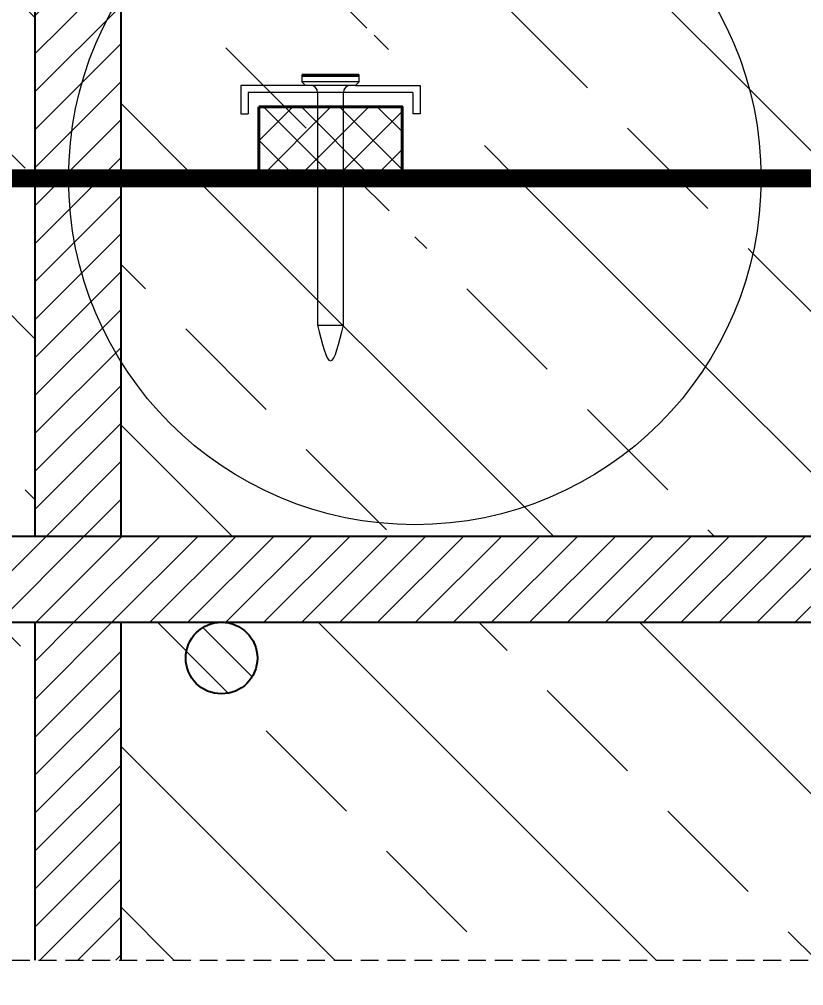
# Model space of a CAD drawing. Header units: millimetres. Extents: x 647 to 146539, y -131215 to 59.
# Drawn here: x 107477.2 to 107586.8, y -8060 to -7925 of the extents above; entities that cross this region are included whole.
import ezdxf

# ---------------------------------------------------------------- set-up
doc = ezdxf.new("R2010")
doc.units = ezdxf.units.MM
doc.linetypes.add('DASHED', pattern=[0.75, 0.5, -0.25])
doc.layers.get('Defpoints').update_dxf_attribs({"color": 2, "lineweight": 50})
for name, color, linetype, lineweight in [('G-Cienka', 4, 'Continuous', 9), ('G-Elementy konstrukcyjne', 1, 'Continuous', 40), ('G-Kreskowanie', 9, 'Continuous', 5), ('G-Przerywana', 8, 'DASHED', 15), ('G-Wymiary', 4, 'Continuous', 9)]:
    doc.layers.add(name, color=color, linetype=linetype, lineweight=lineweight)
doc.layers.add('G-Prety', color=1, linetype='Continuous')
doc.styles.add('Arial-GG', font='arial.ttf')
doc.dimstyles.new('W-1 do 10-GG mm', dxfattribs={"dimscale": 10, "dimtxt": 2, "dimasz": 1.8, "dimexe": 1.5, "dimexo": 0, "dimgap": 0.6, "dimtad": 1, "dimdec": 1, "dimrnd": 1, "dimtxsty": 'Arial-GG', "dimblk": 'OBLIQUE', "dimcen": 0, "dimdle": 1, "dimclrd": 4, "dimclre": 4, "dimclrt": 7, "dimadec": 1, "dimazin": 0, "dimtfac": 1, "dimtdec": 1, "dimtix": 1, "dimtmove": 0, "dimatfit": 2, "dimfxl": 1.5, "dimfxlon": 1, "dimlwd": -1, "dimlwe": -1, "dimarcsym": 0})
pattern_1 = [(45, (-1495599.251, 747676.936), (-2.6516504294, 2.6516504294), [])]
pattern_2 = [(135, (103667.018, -8378.046), (-22.45064, -22.45064), []), (135, (103667.018, -8355.596), (-22.45064, -22.45064), [15.875, -7.9375])]

# ---------------------------------------------------------------- blocks, each defined once
blk = doc.blocks.new('_Oblique')
at = {"color": 0, "linetype": 'ByBlock', "lineweight": -2}
blk.add_line((-0.5, -0.5), (0.5, 0.5), dxfattribs=at)
blk = doc.blocks.new('*D972')
at = {"layer": 'Defpoints', "color": 0, "transparency": 16777216}
for p in [(107440.72, -7947.27), (107510.72, -7947.27), (107440.72, -8090.45)]:
    blk.add_point(p, dxfattribs=at)
at = {"layer": 'G-Wymiary', "color": 4, "transparency": 16777216}
for p, q in [((107440.72, -8075.45), (107440.72, -8105.45)), ((107510.72, -8075.45), (107510.72, -8105.45)), ((107440.72, -8090.45), (107276.19, -8090.45)), ((107520.72, -8090.45), (107440.72, -8090.45))]:
    blk.add_line(p, q, dxfattribs=at)
at = {"layer": 'G-Wymiary', "color": 4, "transparency": 16777216, "xscale": 18, "yscale": 18, "zscale": 18, "rotation": 180}
blk.add_blockref('_Oblique', (107440.72, -8090.45), dxfattribs=at)
at = {"layer": 'G-Wymiary', "color": 4, "transparency": 16777216, "xscale": 18, "yscale": 18, "zscale": 18}
blk.add_blockref('_Oblique', (107510.72, -8090.45), dxfattribs=at)
at = {"layer": 'G-Wymiary', "color": 7, "transparency": 16777216, "insert": (107349.45, -8074.24), "char_height": 20, "attachment_point": 5, "style": 'Arial-GG'}
blk.add_mtext('min. 70mm', dxfattribs=at)
blk = doc.blocks.new('*D973')
at = {"layer": 'Defpoints', "color": 0, "transparency": 16777216}
for p in [(107533.72, -7947.27), (107597.72, -7947.27), (107597.72, -8128.1)]:
    blk.add_point(p, dxfattribs=at)
at = {"layer": 'G-Wymiary', "color": 4, "transparency": 16777216}
for p, q in [((107533.72, -8113.1), (107533.72, -8143.1)), ((107597.72, -8113.1), (107597.72, -8143.1)), ((107533.72, -8128.1), (107515.72, -8128.1)), ((107533.72, -8128.1), (107597.72, -8128.1)), ((107597.72, -8128.1), (107615.72, -8128.1))]:
    blk.add_line(p, q, dxfattribs=at)
at = {"layer": 'G-Wymiary', "color": 4, "transparency": 16777216, "xscale": 18, "yscale": 18, "zscale": 18}
blk.add_blockref('_Oblique', (107533.72, -8128.1), dxfattribs=at)
at = {"layer": 'G-Wymiary', "color": 4, "transparency": 16777216, "xscale": 18, "yscale": 18, "zscale": 18, "rotation": 180}
blk.add_blockref('_Oblique', (107597.72, -8128.1), dxfattribs=at)
at = {"layer": 'G-Wymiary', "color": 7, "transparency": 16777216, "insert": (107565.72, -8111.89), "char_height": 20, "attachment_point": 5, "style": 'Arial-GG'}
blk.add_mtext('min 70mm', dxfattribs=at)

msp = doc.modelspace()

# ---------------------------------------------------------------- hatches: boundary and pattern name
at = {"layer": 'G-Kreskowanie'}
h = msp.add_hatch(dxfattribs=at)
h.set_pattern_fill('ANSI33', color=256, scale=5, angle=90, style=0)
h.set_pattern_definition(pattern_2)
h.paths.add_polyline_path([(107440.72, -7654.93), (107479.41, -7654.93), (107479.41, -7673.01, 1), (107469.41, -7673.01, 1), (107479.41, -7673.01), (107479.41, -7773.01, 1), (107469.41, -7773.01, 1), (107479.41, -7773.01), (107479.41, -7873.01, 1), (107469.41, -7873.01, 1), (107479.41, -7873.01), (107479.41, -7947.27), (107440.72, -7947.27)])
at = {"layer": 'G-Kreskowanie', "linetype": 'ByBlock'}
h = msp.add_hatch(dxfattribs=at)
h.set_pattern_fill('ANSI31', color=256, scale=30)
h.set_pattern_definition(pattern_1)
h.paths.add_polyline_path([(107491.41, -7654.93), (107479.41, -7654.93), (107479.41, -7947.27), (107491.41, -7947.27)])
at = {"layer": 'G-Kreskowanie'}
h = msp.add_hatch(dxfattribs=at)
h.set_pattern_fill('ANSI33', color=256, scale=5, angle=90, style=0)
h.set_pattern_definition(pattern_2)
h.paths.add_polyline_path([(107491.41, -7654.93), (107640.03, -7654.93), (107640.03, -7947.27), (107612.22, -7947.27), (107612.22, -7929.27), (107589.22, -7929.27), (107589.22, -7947.27), (107580.88, -7947.27, 0.75445), (107491.41, -7921.72)])
h.paths.add_polyline_path([(107586.7, -7930.27), (107586.7, -7926.27), (107597.2, -7926.27), (107597.9, -7926.27, -0.414198), (107598.9, -7927.27), (107587.7, -7927.27), (107587.7, -7930.27)], flags=16)
h = msp.add_hatch(dxfattribs=at)
h.set_pattern_fill('ANSI33', color=256, scale=5, angle=90, style=0)
h.set_pattern_definition(pattern_2)
h.paths.add_polyline_path([(107491.41, -7947.27), (107491.41, -7921.72, -0.75445), (107580.88, -7947.27), (107542.22, -7947.27), (107542.22, -7929.27), (107532.5, -7929.27), (107532.5, -7927.27), (107543.74, -7927.27), (107543.74, -7930.27), (107544.74, -7930.27), (107544.74, -7926.27), (107534.2, -7926.27), (107534.7, -7925.77), (107534.7, -7924.97), (107534.67, -7924.97), (107534.67, -7924.77), (107534.67, -7924.77), (107534.64, -7924.77), (107534.58, -7924.77), (107534.56, -7924.77), (107534.48, -7924.77), (107534.47, -7924.77), (107534.4, -7924.77), (107534.4, -7924.77), (107534.31, -7924.77), (107534.05, -7924.77), (107534, -7924.77), (107533.99, -7924.77), (107533.98, -7924.77), (107533.9, -7924.77), (107533.88, -7924.77), (107533.88, -7924.77), (107533.86, -7924.77), (107533.8, -7924.77), (107533.79, -7924.77), (107533.78, -7924.77), (107533.77, -7924.77), (107533.75, -7924.77), (107533.7, -7924.77), (107533.68, -7924.77), (107533.68, -7924.77), (107533.66, -7924.77), (107533.59, -7924.77), (107533.57, -7924.77), (107533.57, -7924.77), (107533.55, -7924.77), (107533.54, -7924.77), (107533.51, -7924.77), (107533.48, -7924.77), (107533.46, -7924.77), (107533.38, -7924.77), (107533.35, -7924.77), (107533.28, -7924.77), (107533.15, -7924.77), (107533.12, -7924.77), (107533.12, -7924.77), (107533.1, -7924.77), (107533.01, -7924.77), (107532.99, -7924.77), (107532.96, -7924.77), (107532.92, -7924.77), (107532.9, -7924.77), (107532.9, -7924.77), (107532.88, -7924.77), (107532.88, -7924.77), (107532.81, -7924.77), (107532.8, -7924.77), (107532.79, -7924.77), (107532.77, -7924.77), (107532.7, -7924.77), (107532.69, -7924.77), (107532.68, -7924.77), (107532.67, -7924.77), (107532.6, -7924.77), (107532.58, -7924.77), (107532.57, -7924.77), (107532.56, -7924.77), (107532.49, -7924.77), (107532.47, -7924.77), (107532.47, -7924.77), (107532.45, -7924.77), (107532.42, -7924.77), (107532.38, -7924.77), (107532.36, -7924.77), (107532.27, -7924.77), (107532.25, -7924.77), (107532.21, -7924.77), (107532.2, -7924.77), (107532.12, -7924.77), (107532.1, -7924.77), (107532.02, -7924.77), (107532.01, -7924.77), (107532, -7924.77), (107531.99, -7924.77), (107531.92, -7924.77), (107531.91, -7924.77), (107531.9, -7924.77), (107531.89, -7924.77), (107531.82, -7924.77), (107531.8, -7924.77), (107531.79, -7924.77), (107531.78, -7924.77), (107531.71, -7924.77), (107531.69, -7924.77), (107531.69, -7924.77), (107531.67, -7924.77), (107531.6, -7924.77), (107531.59, -7924.77), (107531.58, -7924.77), (107531.56, -7924.77), (107531.49, -7924.77), (107531.48, -7924.77), (107531.47, -7924.77), (107531.46, -7924.77), (107531.39, -7924.77), (107531.38, -7924.77), (107531.37, -7924.77), (107531.28, -7924.77), (107531.26, -7924.77), (107531.21, -7924.77), (107531.17, -7924.77), (107531.16, -7924.77), (107531.13, -7924.77), (107531.11, -7924.77), (107531.02, -7924.77), (107531.02, -7924.77), (107531, -7924.77), (107530.93, -7924.77), (107530.91, -7924.77), (107530.91, -7924.77), (107530.89, -7924.77), (107530.82, -7924.77), (107530.81, -7924.77), (107530.8, -7924.77), (107530.79, -7924.77), (107530.71, -7924.77), (107530.7, -7924.77), (107530.69, -7924.77), (107530.68, -7924.77), (107530.61, -7924.77), (107530.59, -7924.77), (107530.59, -7924.77), (107530.57, -7924.77), (107530.5, -7924.77), (107530.48, -7924.77), (107530.48, -7924.77), (107530.46, -7924.77), (107530.39, -7924.77), (107530.38, -7924.77), (107530.37, -7924.77), (107530.29, -7924.77), (107530.26, -7924.77), (107530.23, -7924.77), (107530.22, -7924.77), (107530.18, -7924.77), (107530.13, -7924.77), (107530.11, -7924.77), (107530.03, -7924.77), (107530.02, -7924.77), (107530.01, -7924.77), (107529.94, -7924.77), (107529.92, -7924.77), (107529.91, -7924.77), (107529.9, -7924.77), (107529.83, -7924.77), (107529.81, -7924.77), (107529.81, -7924.77), (107529.79, -7924.77), (107529.72, -7924.77), (107529.71, -7924.77), (107529.7, -7924.77), (107529.68, -7924.77), (107529.61, -7924.77), (107529.6, -7924.77), (107529.59, -7924.77), (107529.58, -7924.77), (107529.51, -7924.77), (107529.49, -7924.77), (107529.48, -7924.77), (107529.47, -7924.77), (107529.4, -7924.77), (107529.39, -7924.77), (107529.38, -7924.77), (107529.38, -7924.77), (107529.29, -7924.77), (107529.27, -7924.77), (107529.19, -7924.77), (107529.18, -7924.77), (107529.14, -7924.77), (107529.12, -7924.77), (107529.03, -7924.77), (107529.01, -7924.77), (107528.97, -7924.77), (107528.94, -7924.77), (107528.93, -7924.77), (107528.92, -7924.77), (107528.9, -7924.77), (107528.83, -7924.77), (107528.82, -7924.77), (107528.81, -7924.77), (107528.8, -7924.77), (107528.73, -7924.77), (107528.71, -7924.77), (107528.71, -7924.77), (107528.69, -7924.77), (107528.62, -7924.77), (107528.6, -7924.77), (107528.6, -7924.77), (107528.58, -7924.77), (107528.52, -7924.77), (107528.51, -7924.77), (107528.5, -7924.77), (107528.49, -7924.77), (107528.47, -7924.77), (107528.43, -7924.77), (107528.4, -7924.77), (107528.38, -7924.77), (107528.3, -7924.77), (107528.28, -7924.77), (107528.27, -7924.77), (107528.24, -7924.77), (107528.11, -7924.77), (107528.04, -7924.77), (107528.02, -7924.77), (107527.93, -7924.77), (107527.91, -7924.77), (107527.89, -7924.77), (107527.85, -7924.77), (107527.84, -7924.77), (107527.82, -7924.77), (107527.82, -7924.77), (107527.8, -7924.77), (107527.73, -7924.77), (107527.72, -7924.77), (107527.71, -7924.77), (107527.7, -7924.77), (107527.65, -7924.77), (107527.63, -7924.77), (107527.61, -7924.77), (107527.6, -7924.77), (107527.59, -7924.77), (107527.54, -7924.77), (107527.52, -7924.77), (107527.52, -7924.77), (107527.5, -7924.77), (107527.41, -7924.77), (107527.4, -7924.77), (107527.39, -7924.77), (107527.34, -7924.77), (107527.09, -7924.77), (107526.99, -7924.77), (107526.99, -7924.77), (107526.92, -7924.77), (107526.91, -7924.77), (107526.83, -7924.77), (107526.81, -7924.77), (107526.75, -7924.77), (107526.72, -7924.77), (107526.72, -7924.77), (107526.72, -7924.97), (107526.7, -7924.97), (107526.7, -7925.77), (107527.2, -7926.27), (107516.7, -7926.27), (107516.7, -7930.27), (107517.7, -7930.27), (107517.7, -7927.27), (107528.9, -7927.27), (107528.9, -7929.27), (107519.22, -7929.27), (107519.22, -7947.27)])
h = msp.add_hatch(dxfattribs=at)
h.set_pattern_fill('NET', color=256, scale=30, angle=45)
h.set_pattern_definition([(45, (-1491065.873, 726037.5035), (-2.6516504294, 2.6516504294), []), (135, (-1491065.873, 726037.5035), (-2.6516504294, -2.6516504294), [])])
h.paths.add_polyline_path([(107510.72, -7937.27), (107510.72, -7947.27), (107530.72, -7947.27), (107530.72, -7937.27)])
h.paths.add_polyline_path([(107600.72, -7937.27), (107600.72, -7947.27), (107620.72, -7947.27), (107620.72, -7937.27)])
h = msp.add_hatch(dxfattribs=at)
h.set_pattern_fill('ANSI33', color=256, scale=5, angle=90, style=0)
h.set_pattern_definition(pattern_2)
h.paths.add_polyline_path([(107479.41, -7997.27), (107479.41, -7947.27), (107440.72, -7947.27), (107378.69, -7947.27), (107378.69, -7997.27)])
at = {"layer": 'G-Kreskowanie', "linetype": 'ByBlock'}
h = msp.add_hatch(dxfattribs=at)
h.set_pattern_fill('ANSI31', color=256, scale=30)
h.set_pattern_definition(pattern_1)
h.paths.add_polyline_path([(107491.41, -7997.27), (107491.41, -7947.27), (107479.41, -7947.27), (107479.41, -7997.27)])
at = {"layer": 'G-Kreskowanie'}
h = msp.add_hatch(dxfattribs=at)
h.set_pattern_fill('ANSI33', color=256, scale=5, angle=90, style=0)
h.set_pattern_definition(pattern_2)
edge = h.paths.add_edge_path()
edge.add_line((107491.41, -7972.81), (107491.41, -7947.27))
edge.add_line((107491.41, -7947.27), (107528.9, -7947.27))
edge.add_line((107528.9, -7947.27), (107528.9, -7959.77))
edge.add_spline(control_points=[(107528.9, -7959.77), (107529.5, -7962.27), (107530.7, -7967.27), (107531.9, -7962.27), (107532.5, -7959.77)], knot_values=[0, 0, 0, 0, 0.5, 1, 1, 1, 1], degree=3, periodic=0)
edge.add_line((107532.5, -7959.77), (107532.5, -7947.27))
edge.add_line((107532.5, -7947.27), (107580.88, -7947.27))
edge.add_ellipse((107532.5, -7947.27), major_axis=(-48.38, 0), ratio=1, start_angle=391.8691, end_angle=540, ccw=False)
h = msp.add_hatch(dxfattribs=at)
h.set_pattern_fill('ANSI33', color=256, scale=5, angle=90, style=0)
h.set_pattern_definition(pattern_2)
edge = h.paths.add_edge_path()
edge.add_line((107491.41, -7997.27), (107491.41, -7972.81))
edge.add_ellipse((107532.5, -7947.27), major_axis=(48.38, 0), ratio=1, start_angle=211.8691, end_angle=360)
edge.add_line((107580.88, -7947.27), (107598.9, -7947.27))
edge.add_line((107598.9, -7947.27), (107598.9, -7959.77))
edge.add_spline(control_points=[(107598.9, -7959.77), (107599.5, -7962.27), (107600.7, -7967.27), (107601.9, -7962.27), (107602.5, -7959.77)], knot_values=[0, 0, 0, 0, 0.5, 1, 1, 1, 1], degree=3, periodic=0)
edge.add_line((107602.5, -7959.77), (107602.5, -7947.27))
edge.add_line((107602.5, -7947.27), (107640.03, -7947.27))
edge.add_line((107640.03, -7947.27), (107640.03, -7997.27))
edge.add_line((107640.03, -7997.27), (107491.41, -7997.27))
h.paths.add_polyline_path([(107491.41, -8056.47), (107491.41, -8009.27), (107505.5, -8009.27, 2.414214), (107510.5, -8014.27, 0.414214), (107505.5, -8009.27), (107633.15, -8009.27, 2.414214), (107638.15, -8014.27, 0.414214), (107633.15, -8009.27), (107640.03, -8009.27), (107640.03, -8056.47)])
h.paths.add_polyline_path([(107752.74, -7997.27), (107752.74, -7947.27), (107690.72, -7947.27), (107652.03, -7947.27), (107652.03, -7997.27)])
h.paths.add_polyline_path([(107652.03, -8056.47), (107652.03, -8009.27), (107702.42, -8009.27, 2.414214), (107707.42, -8014.27, 0.414214), (107702.42, -8009.27), (107752.74, -8009.27), (107752.74, -8056.47)])
at = {"layer": 'G-Kreskowanie', "linetype": 'ByBlock'}
h = msp.add_hatch(dxfattribs=at)
h.set_pattern_fill('ANSI31', color=256, scale=30)
h.set_pattern_definition(pattern_1)
h.paths.add_polyline_path([(107752.74, -8009.27), (107752.74, -7997.27), (107378.69, -7997.27), (107378.69, -8009.27)])
at = {"layer": 'G-Kreskowanie'}
h = msp.add_hatch(dxfattribs=at)
h.set_pattern_fill('ANSI33', color=256, scale=5, angle=90, style=0)
h.set_pattern_definition(pattern_2)
h.paths.add_polyline_path([(107440.72, -8009.27), (107440.72, -8056.47), (107470.72, -8056.47), (107470.72, -8033.27), (107470.72, -8033.27), (107471.28, -8026.91), (107472.96, -8020.76), (107475.7, -8015), (107479.41, -8009.81), (107479.41, -8009.81), (107479.41, -8009.27)])
at = {"layer": 'G-Kreskowanie', "linetype": 'ByBlock'}
h = msp.add_hatch(dxfattribs=at)
h.set_pattern_fill('ANSI31', color=256, scale=30)
h.set_pattern_definition(pattern_1)
h.paths.add_polyline_path([(107479.41, -8009.27), (107479.41, -8056.47), (107491.41, -8056.47), (107491.41, -8009.27)])
at = {"layer": 'G-Kreskowanie', "linetype": 'ByBlock', "ltscale": 2}
h = msp.add_hatch(dxfattribs=at)
h.set_pattern_fill('ANSI31', color=256, scale=1.25, angle=90)
h.set_pattern_definition([(135, (103667.018, -8378.046), (-2.80633, -2.80633), [])])
h.paths.add_polyline_path([(107500.5, -8014.27, -1), (107510.5, -8014.27, -1)])

# ---------------------------------------------------------------- linework, layer by layer
at = {"layer": 'G-Cienka'}
for p, q in [((107516.72, -7932.97), (107516.72, -7933.77)), ((107516.94, -7932.97), (107516.72, -7932.97)), ((107516.75, -7932.77), (107516.75, -7932.97)), ((107516.75, -7932.97), (107516.75, -7932.77)), ((107516.75, -7932.77), (107517.54, -7932.77)), ((107516.83, -7932.77), (107516.75, -7932.77)), ((107516.75, -7932.77), (107516.75, -7932.77)), ((107516.75, -7932.97), (107517.54, -7932.97)), ((107516.83, -7932.97), (107516.75, -7932.97)), ((107516.75, -7932.97), (107516.78, -7932.97)), ((107516.78, -7932.77), (107516.78, -7932.97)), ((107517.52, -7932.77), (107516.78, -7932.77)), ((107517.02, -7932.77), (107516.78, -7932.77)), ((107517.52, -7932.97), (107516.78, -7932.97)), ((107516.83, -7932.77), (107516.83, -7932.97)), ((107517.63, -7932.77), (107516.83, -7932.77)), ((107517.63, -7932.97), (107516.83, -7932.97)), ((107516.85, -7932.97), (107516.85, -7932.77)), ((107516.85, -7932.77), (107517.65, -7932.77)), ((107516.94, -7932.77), (107516.85, -7932.77)), ((107516.85, -7932.97), (107517.65, -7932.97)), ((107516.94, -7932.97), (107516.85, -7932.97)), ((107516.94, -7932.77), (107516.94, -7932.97)), ((107516.94, -7932.97), (107516.94, -7932.77)), ((107517.73, -7932.77), (107516.94, -7932.77)), ((107516.94, -7932.77), (107516.94, -7932.77)), ((107517.73, -7932.97), (107516.94, -7932.97)), ((107517.01, -7932.97), (107516.94, -7932.97)), ((107517.01, -7932.97), (107517.01, -7932.77)), ((107517.01, -7932.77), (107517.42, -7932.77)), ((107517.01, -7932.77), (107517.75, -7932.77)), ((107517.01, -7932.97), (107517.75, -7932.97)), ((107517.02, -7932.97), (107517.02, -7932.77)), ((107517.02, -7932.77), (107517.43, -7932.77)), ((107517.02, -7932.97), (107517.43, -7932.97)), ((107517.02, -7932.97), (107517.11, -7932.97)), ((107517.11, -7932.77), (107517.11, -7932.97)), ((107517.37, -7932.77), (107517.11, -7932.77)), ((107517.41, -7932.77), (107517.11, -7932.77)), ((107517.41, -7932.97), (107517.11, -7932.97)), ((107517.37, -7932.97), (107517.37, -7932.77)), ((107517.37, -7932.77), (107517.41, -7932.77)), ((107517.37, -7932.97), (107517.41, -7932.97)), ((107517.37, -7932.97), (107517.54, -7932.97)), ((107517.41, -7932.97), (107517.41, -7932.77)), ((107517.42, -7932.77), (107517.42, -7932.97)), ((107517.84, -7932.77), (107517.42, -7932.77)), ((107517.84, -7932.97), (107517.42, -7932.97)), ((107517.56, -7932.97), (107517.42, -7932.97)), ((107517.43, -7932.77), (107517.43, -7932.97)), ((107517.43, -7932.77), (107517.52, -7932.77)), ((107517.43, -7932.97), (107517.52, -7932.97)), ((107517.52, -7932.97), (107517.52, -7932.77)), ((107517.54, -7932.77), (107517.54, -7932.97)), ((107517.54, -7932.77), (107517.54, -7932.97)), ((107517.67, -7932.77), (107517.54, -7932.77)), ((107517.54, -7932.77), (107517.63, -7932.77)), ((107517.61, -7932.77), (107517.54, -7932.77)), ((107517.54, -7932.97), (107517.63, -7932.97)), ((107517.61, -7932.97), (107517.54, -7932.97)), ((107517.56, -7932.97), (107517.56, -7932.77)), ((107517.56, -7932.77), (107517.91, -7932.77)), ((107517.56, -7932.77), (107517.86, -7932.77)), ((107517.56, -7932.97), (107517.86, -7932.97)), ((107517.61, -7932.77), (107517.61, -7932.97)), ((107518.41, -7932.77), (107517.61, -7932.77)), ((107518.41, -7932.97), (107517.61, -7932.97)), ((107517.63, -7932.97), (107517.63, -7932.77)), ((107517.63, -7932.97), (107517.63, -7932.77)), ((107517.72, -7932.77), (107517.63, -7932.77)), ((107517.63, -7932.77), (107518.43, -7932.77)), ((107517.63, -7932.97), (107518.43, -7932.97)), ((107517.72, -7932.97), (107517.63, -7932.97)), ((107517.65, -7932.77), (107517.65, -7932.97)), ((107517.65, -7932.77), (107517.73, -7932.77)), ((107517.65, -7932.97), (107517.73, -7932.97)), ((107517.67, -7932.97), (107517.67, -7932.77)), ((107517.67, -7932.77), (107518.32, -7932.77)), ((107517.67, -7932.97), (107518.32, -7932.97)), ((107517.67, -7932.97), (107517.87, -7932.97)), ((107517.72, -7932.77), (107517.72, -7932.97)), ((107518.51, -7932.77), (107517.72, -7932.77)), ((107518.51, -7932.97), (107517.72, -7932.97)), ((107517.73, -7932.97), (107517.73, -7932.77)), ((107517.74, -7932.97), (107517.74, -7932.77)), ((107517.82, -7932.77), (107517.74, -7932.77)), ((107517.74, -7932.77), (107518.53, -7932.77)), ((107517.74, -7932.97), (107518.53, -7932.97)), ((107517.82, -7932.97), (107517.74, -7932.97)), ((107517.75, -7932.77), (107517.75, -7932.97)), ((107517.75, -7932.77), (107517.84, -7932.77)), ((107517.75, -7932.97), (107517.84, -7932.97)), ((107517.82, -7932.77), (107517.82, -7932.97)), ((107518.62, -7932.77), (107517.82, -7932.77)), ((107518.62, -7932.97), (107517.82, -7932.97)), ((107517.84, -7932.97), (107517.84, -7932.77)), ((107517.85, -7932.97), (107517.85, -7932.77)), ((107517.85, -7932.77), (107518.64, -7932.77)), ((107517.93, -7932.77), (107517.85, -7932.77)), ((107517.85, -7932.97), (107518.64, -7932.97)), ((107517.93, -7932.97), (107517.85, -7932.97)), ((107517.86, -7932.77), (107517.86, -7932.97)), ((107517.86, -7932.77), (107517.91, -7932.77)), ((107517.86, -7932.97), (107517.91, -7932.97)), ((107517.87, -7932.77), (107517.87, -7932.97)), ((107518.27, -7932.77), (107517.87, -7932.77)), ((107518.3, -7932.77), (107517.87, -7932.77)), ((107518.3, -7932.97), (107517.87, -7932.97)), ((107517.91, -7932.77), (107517.91, -7932.97)), ((107518.13, -7932.97), (107517.91, -7932.97)), ((107517.93, -7932.77), (107517.93, -7932.97)), ((107518.73, -7932.77), (107517.93, -7932.77)), ((107518.73, -7932.97), (107517.93, -7932.97)), ((107517.95, -7932.97), (107517.95, -7932.77)), ((107517.95, -7932.77), (107518.75, -7932.77)), ((107518.04, -7932.77), (107517.95, -7932.77)), ((107517.95, -7932.97), (107518.75, -7932.97)), ((107518.04, -7932.97), (107517.95, -7932.97)), ((107518.04, -7932.77), (107518.04, -7932.97)), ((107518.83, -7932.77), (107518.04, -7932.77)), ((107518.83, -7932.97), (107518.04, -7932.97)), ((107518.06, -7932.97), (107518.06, -7932.77)), ((107518.06, -7932.77), (107518.86, -7932.77)), ((107518.13, -7932.77), (107518.06, -7932.77)), ((107518.06, -7932.97), (107518.86, -7932.97)), ((107518.13, -7932.97), (107518.06, -7932.97)), ((107518.13, -7932.97), (107518.13, -7932.77)), ((107518.13, -7932.77), (107518.29, -7932.77)), ((107518.27, -7932.97), (107518.27, -7932.77)), ((107518.27, -7932.77), (107518.3, -7932.77)), ((107518.27, -7932.97), (107518.45, -7932.97)), ((107518.27, -7932.97), (107518.3, -7932.97)), ((107518.29, -7932.77), (107518.29, -7932.97)), ((107518.94, -7932.77), (107518.29, -7932.77)), ((107518.94, -7932.97), (107518.29, -7932.97)), ((107518.54, -7932.97), (107518.29, -7932.97)), ((107518.3, -7932.97), (107518.3, -7932.77)), ((107518.32, -7932.77), (107518.32, -7932.97)), ((107518.32, -7932.77), (107518.41, -7932.77)), ((107518.32, -7932.97), (107518.41, -7932.97)), ((107518.41, -7932.97), (107518.41, -7932.77)), ((107518.43, -7932.77), (107518.43, -7932.97)), ((107518.43, -7932.77), (107518.51, -7932.77)), ((107518.43, -7932.97), (107518.51, -7932.97)), ((107518.45, -7932.77), (107518.45, -7932.97)), ((107519.21, -7932.77), (107518.45, -7932.77)), ((107518.5, -7932.77), (107518.45, -7932.77)), ((107518.5, -7932.97), (107518.45, -7932.97)), ((107518.5, -7932.77), (107518.5, -7932.97)), ((107519.29, -7932.77), (107518.5, -7932.77)), ((107519.29, -7932.97), (107518.5, -7932.97)), ((107518.51, -7932.97), (107518.51, -7932.77)), ((107518.52, -7932.97), (107518.52, -7932.77)), ((107518.52, -7932.77), (107519.31, -7932.77)), ((107518.6, -7932.77), (107518.52, -7932.77)), ((107518.52, -7932.97), (107519.31, -7932.97)), ((107518.6, -7932.97), (107518.52, -7932.97)), ((107518.53, -7932.77), (107518.53, -7932.97)), ((107518.53, -7932.77), (107518.62, -7932.77)), ((107518.53, -7932.97), (107518.62, -7932.97)), ((107518.54, -7932.97), (107518.54, -7932.77)), ((107518.54, -7932.77), (107518.96, -7932.77)), ((107518.54, -7932.77), (107519, -7932.77)), ((107518.54, -7932.97), (107518.96, -7932.97)), ((107518.6, -7932.77), (107518.6, -7932.97)), ((107519.4, -7932.77), (107518.6, -7932.77)), ((107519.4, -7932.97), (107518.6, -7932.97)), ((107518.62, -7932.97), (107518.62, -7932.77)), ((107518.63, -7932.97), (107518.63, -7932.77)), ((107518.63, -7932.77), (107519.42, -7932.77)), ((107518.71, -7932.77), (107518.63, -7932.77)), ((107518.71, -7932.97), (107518.63, -7932.97)), ((107518.63, -7932.97), (107519.42, -7932.97)), ((107518.64, -7932.77), (107518.64, -7932.97)), ((107518.64, -7932.77), (107518.73, -7932.77)), ((107518.64, -7932.97), (107518.73, -7932.97)), ((107518.71, -7932.77), (107518.71, -7932.97)), ((107519.51, -7932.77), (107518.71, -7932.77)), ((107519.51, -7932.97), (107518.71, -7932.97)), ((107518.73, -7932.97), (107518.73, -7932.77)), ((107518.73, -7932.97), (107518.73, -7932.77)), ((107518.82, -7932.77), (107518.73, -7932.77)), ((107518.73, -7932.77), (107519.53, -7932.77)), ((107518.73, -7932.97), (107519.53, -7932.97)), ((107518.82, -7932.97), (107518.73, -7932.97)), ((107518.75, -7932.77), (107518.75, -7932.97)), ((107518.75, -7932.77), (107518.83, -7932.77)), ((107518.75, -7932.97), (107518.83, -7932.97)), ((107518.82, -7932.77), (107518.82, -7932.97)), ((107519.61, -7932.77), (107518.82, -7932.77)), ((107519.61, -7932.97), (107518.82, -7932.97)), ((107518.83, -7932.97), (107518.83, -7932.77)), ((107518.84, -7932.97), (107518.84, -7932.77)), ((107518.93, -7932.77), (107518.84, -7932.77)), ((107518.84, -7932.77), (107519.64, -7932.77)), ((107518.93, -7932.97), (107518.84, -7932.97)), ((107518.84, -7932.97), (107519.64, -7932.97)), ((107518.86, -7932.77), (107518.86, -7932.97)), ((107518.86, -7932.77), (107518.94, -7932.77)), ((107518.86, -7932.97), (107518.94, -7932.97)), ((107518.93, -7932.77), (107518.93, -7932.97)), ((107519.72, -7932.77), (107518.93, -7932.77)), ((107519.72, -7932.97), (107518.93, -7932.97)), ((107518.94, -7932.97), (107518.94, -7932.77)), ((107518.95, -7932.97), (107518.95, -7932.77)), ((107519.03, -7932.77), (107518.95, -7932.77)), ((107518.95, -7932.77), (107519.74, -7932.77)), ((107519.03, -7932.97), (107518.95, -7932.97)), ((107518.95, -7932.97), (107519.74, -7932.97)), ((107518.96, -7932.77), (107518.96, -7932.97)), ((107518.96, -7932.77), (107519, -7932.77)), ((107518.96, -7932.97), (107519, -7932.97)), ((107519, -7932.77), (107519, -7932.97)), ((107519.21, -7932.97), (107519, -7932.97)), ((107519.03, -7932.77), (107519.03, -7932.97)), ((107519.83, -7932.77), (107519.03, -7932.77)), ((107519.83, -7932.97), (107519.03, -7932.97)), ((107519.05, -7932.97), (107519.05, -7932.77)), ((107519.14, -7932.77), (107519.05, -7932.77)), ((107519.05, -7932.77), (107519.85, -7932.77)), ((107519.14, -7932.97), (107519.05, -7932.97)), ((107519.05, -7932.97), (107519.85, -7932.97)), ((107519.14, -7932.77), (107519.14, -7932.97)), ((107519.94, -7932.77), (107519.14, -7932.77)), ((107519.94, -7932.97), (107519.14, -7932.97)), ((107519.16, -7932.97), (107519.16, -7932.77)), ((107519.21, -7932.77), (107519.16, -7932.77)), ((107519.16, -7932.77), (107519.96, -7932.77)), ((107519.21, -7932.97), (107519.16, -7932.97)), ((107519.16, -7932.97), (107519.96, -7932.97)), ((107519.21, -7932.97), (107519.21, -7932.77)), ((107519.21, -7932.97), (107519.21, -7932.77)), ((107519.21, -7932.77), (107519.29, -7932.77)), ((107519.21, -7932.77), (107520.04, -7932.77)), ((107519.21, -7932.97), (107519.41, -7932.97)), ((107519.21, -7932.97), (107519.29, -7932.97)), ((107519.29, -7932.97), (107519.29, -7932.77)), ((107519.31, -7932.77), (107519.31, -7932.97)), ((107519.31, -7932.77), (107519.4, -7932.77)), ((107519.31, -7932.97), (107519.4, -7932.97)), ((107519.4, -7932.97), (107519.4, -7932.77)), ((107519.41, -7932.77), (107519.41, -7932.97)), ((107519.49, -7932.77), (107519.41, -7932.77)), ((107519.42, -7932.77), (107519.41, -7932.77)), ((107519.49, -7932.97), (107519.41, -7932.97)), ((107519.42, -7932.77), (107519.42, -7932.97)), ((107519.42, -7932.97), (107519.42, -7932.77)), ((107519.42, -7932.77), (107519.51, -7932.77)), ((107519.42, -7932.77), (107520.2, -7932.77)), ((107519.42, -7932.97), (107521.18, -7932.97)), ((107519.42, -7932.97), (107519.51, -7932.97)), ((107519.42, -7932.97), (107520.2, -7932.97)), ((107519.49, -7932.77), (107519.49, -7932.97)), ((107520.29, -7932.77), (107519.49, -7932.77)), ((107520.29, -7932.97), (107519.49, -7932.97)), ((107519.51, -7932.97), (107519.51, -7932.77)), ((107519.51, -7932.97), (107519.51, -7932.77)), ((107519.51, -7932.77), (107520.31, -7932.77)), ((107519.6, -7932.77), (107519.51, -7932.77)), ((107519.51, -7932.97), (107520.31, -7932.97)), ((107519.6, -7932.97), (107519.51, -7932.97)), ((107519.53, -7932.77), (107519.53, -7932.97)), ((107519.53, -7932.77), (107519.61, -7932.77)), ((107519.53, -7932.97), (107519.61, -7932.97)), ((107519.6, -7932.77), (107519.6, -7932.97)), ((107520.39, -7932.77), (107519.6, -7932.77)), ((107520.39, -7932.97), (107519.6, -7932.97)), ((107519.61, -7932.97), (107519.61, -7932.77)), ((107519.62, -7932.97), (107519.62, -7932.77)), ((107519.71, -7932.77), (107519.62, -7932.77)), ((107519.62, -7932.77), (107520.42, -7932.77)), ((107519.71, -7932.97), (107519.62, -7932.97)), ((107519.62, -7932.97), (107520.42, -7932.97)), ((107519.64, -7932.77), (107519.64, -7932.97)), ((107519.64, -7932.77), (107519.72, -7932.77)), ((107519.64, -7932.97), (107519.72, -7932.97)), ((107519.71, -7932.77), (107519.71, -7932.97)), ((107520.5, -7932.77), (107519.71, -7932.77)), ((107520.5, -7932.97), (107519.71, -7932.97)), ((107519.72, -7932.97), (107519.72, -7932.77)), ((107519.73, -7932.97), (107519.73, -7932.77)), ((107519.81, -7932.77), (107519.73, -7932.77)), ((107519.73, -7932.77), (107520.52, -7932.77)), ((107519.81, -7932.97), (107519.73, -7932.97)), ((107519.73, -7932.97), (107520.52, -7932.97)), ((107519.74, -7932.77), (107519.74, -7932.97)), ((107519.74, -7932.77), (107519.83, -7932.77)), ((107519.74, -7932.97), (107519.83, -7932.97)), ((107519.81, -7932.77), (107519.81, -7932.97)), ((107520.61, -7932.77), (107519.81, -7932.77)), ((107520.61, -7932.97), (107519.81, -7932.97)), ((107519.83, -7932.97), (107519.83, -7932.77)), ((107519.83, -7932.97), (107519.83, -7932.77)), ((107519.92, -7932.77), (107519.83, -7932.77)), ((107519.83, -7932.77), (107520.63, -7932.77)), ((107519.92, -7932.97), (107519.83, -7932.97)), ((107519.83, -7932.97), (107520.63, -7932.97)), ((107519.85, -7932.77), (107519.85, -7932.97)), ((107519.85, -7932.77), (107519.94, -7932.77)), ((107519.85, -7932.97), (107519.94, -7932.97)), ((107519.92, -7932.77), (107519.92, -7932.97)), ((107520.72, -7932.77), (107519.92, -7932.77)), ((107520.72, -7932.97), (107519.92, -7932.97)), ((107519.94, -7932.97), (107519.94, -7932.77)), ((107519.94, -7932.97), (107519.94, -7932.77)), ((107519.94, -7932.77), (107520.74, -7932.77)), ((107520.03, -7932.77), (107519.94, -7932.77)), ((107519.94, -7932.97), (107520.74, -7932.97)), ((107520.03, -7932.97), (107519.94, -7932.97)), ((107519.96, -7932.77), (107519.96, -7932.97)), ((107519.96, -7932.77), (107520.04, -7932.77)), ((107519.96, -7932.97), (107520.04, -7932.97)), ((107520.03, -7932.77), (107520.03, -7932.97)), ((107520.82, -7932.77), (107520.03, -7932.77)), ((107520.82, -7932.97), (107520.03, -7932.97)), ((107520.04, -7932.77), (107520.04, -7932.97)), ((107520.24, -7932.97), (107520.04, -7932.97)), ((107520.05, -7932.97), (107520.05, -7932.77)), ((107520.05, -7932.77), (107520.84, -7932.77)), ((107520.13, -7932.77), (107520.05, -7932.77)), ((107520.05, -7932.97), (107520.84, -7932.97)), ((107520.13, -7932.97), (107520.05, -7932.97)), ((107520.13, -7932.77), (107520.13, -7932.97)), ((107520.93, -7932.77), (107520.13, -7932.77)), ((107520.93, -7932.97), (107520.13, -7932.97)), ((107520.16, -7932.97), (107520.16, -7932.77)), ((107520.16, -7932.77), (107520.95, -7932.77)), ((107520.24, -7932.77), (107520.16, -7932.77)), ((107520.16, -7932.97), (107520.95, -7932.97)), ((107520.24, -7932.97), (107520.16, -7932.97)), ((107520.2, -7932.77), (107520.2, -7932.97)), ((107520.2, -7932.77), (107520.29, -7932.77)), ((107520.2, -7932.97), (107520.29, -7932.97)), ((107520.24, -7932.97), (107520.24, -7932.77)), ((107520.24, -7932.77), (107520.25, -7932.77)), ((107520.25, -7932.77), (107520.25, -7932.97)), ((107521.04, -7932.77), (107520.25, -7932.77)), ((107522.02, -7932.97), (107520.25, -7932.97)), ((107521.04, -7932.97), (107520.25, -7932.97)), ((107520.29, -7932.97), (107520.29, -7932.77)), ((107520.31, -7932.77), (107520.31, -7932.97)), ((107520.31, -7932.77), (107520.39, -7932.77)), ((107520.31, -7932.97), (107520.39, -7932.97)), ((107520.39, -7932.97), (107520.39, -7932.77)), ((107520.4, -7932.97), (107520.4, -7932.77)), ((107520.4, -7932.77), (107521.18, -7932.77)), ((107520.49, -7932.77), (107520.4, -7932.77)), ((107520.4, -7932.97), (107521.18, -7932.97)), ((107520.49, -7932.97), (107520.4, -7932.97)), ((107520.42, -7932.77), (107520.42, -7932.97)), ((107520.42, -7932.77), (107520.5, -7932.77)), ((107520.42, -7932.97), (107520.5, -7932.97)), ((107520.49, -7932.77), (107520.49, -7932.97)), ((107521.28, -7932.77), (107520.49, -7932.77)), ((107521.28, -7932.97), (107520.49, -7932.97)), ((107520.5, -7932.97), (107520.5, -7932.77)), ((107520.51, -7932.97), (107520.51, -7932.77)), ((107520.51, -7932.77), (107521.3, -7932.77)), ((107520.59, -7932.77), (107520.51, -7932.77)), ((107520.51, -7932.97), (107521.3, -7932.97)), ((107520.59, -7932.97), (107520.51, -7932.97)), ((107520.52, -7932.77), (107520.52, -7932.97)), ((107520.52, -7932.77), (107520.61, -7932.77)), ((107520.52, -7932.97), (107520.61, -7932.97)), ((107520.59, -7932.77), (107520.59, -7932.97)), ((107521.39, -7932.77), (107520.59, -7932.77)), ((107521.39, -7932.97), (107520.59, -7932.97)), ((107520.61, -7932.97), (107520.61, -7932.77)), ((107520.61, -7932.97), (107520.61, -7932.77)), ((107520.61, -7932.77), (107521.41, -7932.77)), ((107520.7, -7932.77), (107520.61, -7932.77)), ((107520.61, -7932.97), (107521.41, -7932.97)), ((107520.7, -7932.97), (107520.61, -7932.97)), ((107520.63, -7932.77), (107520.63, -7932.97)), ((107520.63, -7932.77), (107520.72, -7932.77)), ((107520.63, -7932.97), (107520.72, -7932.97)), ((107520.7, -7932.77), (107520.7, -7932.97)), ((107521.5, -7932.77), (107520.7, -7932.77)), ((107521.5, -7932.97), (107520.7, -7932.97)), ((107520.72, -7932.97), (107520.72, -7932.77)), ((107520.72, -7932.97), (107520.72, -7932.77)), ((107520.72, -7932.77), (107521.52, -7932.77)), ((107520.81, -7932.77), (107520.72, -7932.77)), ((107520.72, -7932.97), (107521.52, -7932.97)), ((107520.81, -7932.97), (107520.72, -7932.97)), ((107520.74, -7932.77), (107520.74, -7932.97)), ((107520.74, -7932.77), (107520.82, -7932.77)), ((107520.74, -7932.97), (107520.82, -7932.97)), ((107520.81, -7932.77), (107520.81, -7932.97)), ((107521.6, -7932.77), (107520.81, -7932.77)), ((107521.6, -7932.97), (107520.81, -7932.97)), ((107520.82, -7932.97), (107520.82, -7932.77)), ((107520.83, -7932.97), (107520.83, -7932.77)), ((107520.83, -7932.77), (107521.62, -7932.77)), ((107520.91, -7932.77), (107520.83, -7932.77)), ((107520.83, -7932.97), (107521.62, -7932.97)), ((107520.91, -7932.97), (107520.83, -7932.97)), ((107520.84, -7932.77), (107520.84, -7932.97)), ((107520.84, -7932.77), (107520.93, -7932.77)), ((107520.84, -7932.97), (107520.93, -7932.97)), ((107520.91, -7932.77), (107520.91, -7932.97)), ((107521.71, -7932.77), (107520.91, -7932.77)), ((107521.71, -7932.97), (107520.91, -7932.97)), ((107520.93, -7932.97), (107520.93, -7932.77)), ((107520.94, -7932.97), (107520.94, -7932.77)), ((107520.94, -7932.77), (107521.73, -7932.77)), ((107521.02, -7932.77), (107520.94, -7932.77)), ((107521.02, -7932.97), (107520.94, -7932.97)), ((107520.94, -7932.97), (107521.73, -7932.97)), ((107520.95, -7932.77), (107520.95, -7932.97)), ((107520.95, -7932.77), (107521.04, -7932.77)), ((107520.95, -7932.97), (107521.04, -7932.97)), ((107521.02, -7932.77), (107521.02, -7932.97)), ((107521.82, -7932.77), (107521.02, -7932.77)), ((107521.82, -7932.97), (107521.02, -7932.97)), ((107521.04, -7932.97), (107521.04, -7932.77)), ((107521.04, -7932.97), (107521.04, -7932.77)), ((107521.04, -7932.77), (107521.84, -7932.77)), ((107521.13, -7932.77), (107521.04, -7932.77)), ((107521.13, -7932.97), (107521.04, -7932.97)), ((107521.04, -7932.97), (107521.84, -7932.97)), ((107521.13, -7932.77), (107521.13, -7932.97)), ((107521.92, -7932.77), (107521.13, -7932.77)), ((107521.92, -7932.97), (107521.13, -7932.97)), ((107521.15, -7932.97), (107521.15, -7932.77)), ((107521.15, -7932.77), (107521.95, -7932.77)), ((107521.24, -7932.77), (107521.15, -7932.77)), ((107521.15, -7932.97), (107521.95, -7932.97)), ((107521.24, -7932.97), (107521.15, -7932.97)), ((107521.18, -7932.77), (107521.18, -7932.97)), ((107521.2, -7932.77), (107521.18, -7932.77)), ((107521.2, -7932.97), (107521.2, -7932.77)), ((107521.2, -7932.77), (107521.28, -7932.77)), ((107521.2, -7932.97), (107521.4, -7932.97)), ((107521.2, -7932.97), (107521.28, -7932.97)), ((107521.24, -7932.77), (107521.24, -7932.97)), ((107522.02, -7932.77), (107521.24, -7932.77)), ((107522.02, -7932.97), (107521.24, -7932.97)), ((107521.28, -7932.97), (107521.28, -7932.77)), ((107521.3, -7932.77), (107521.3, -7932.97)), ((107521.3, -7932.77), (107521.39, -7932.77)), ((107521.3, -7932.97), (107521.39, -7932.97)), ((107521.39, -7932.97), (107521.39, -7932.77)), ((107521.4, -7932.77), (107521.4, -7932.97)), ((107522.23, -7932.77), (107521.4, -7932.77)), ((107521.48, -7932.77), (107521.4, -7932.77)), ((107521.48, -7932.97), (107521.4, -7932.97)), ((107521.41, -7932.77), (107521.41, -7932.97)), ((107521.41, -7932.77), (107521.5, -7932.77)), ((107521.41, -7932.97), (107521.5, -7932.97)), ((107521.48, -7932.77), (107521.48, -7932.97)), ((107522.28, -7932.77), (107521.48, -7932.77)), ((107522.28, -7932.97), (107521.48, -7932.97)), ((107521.5, -7932.97), (107521.5, -7932.77)), ((107521.5, -7932.97), (107521.5, -7932.77)), ((107521.5, -7932.77), (107522.3, -7932.77)), ((107521.59, -7932.77), (107521.5, -7932.77)), ((107521.5, -7932.97), (107522.3, -7932.97)), ((107521.59, -7932.97), (107521.5, -7932.97)), ((107521.52, -7932.77), (107521.52, -7932.97)), ((107521.52, -7932.77), (107521.6, -7932.77)), ((107521.52, -7932.97), (107521.6, -7932.97)), ((107521.59, -7932.77), (107521.59, -7932.97)), ((107522.38, -7932.77), (107521.59, -7932.77)), ((107522.38, -7932.97), (107521.59, -7932.97)), ((107521.6, -7932.97), (107521.6, -7932.77)), ((107521.61, -7932.97), (107521.61, -7932.77)), ((107521.61, -7932.77), (107522.4, -7932.77)), ((107521.69, -7932.77), (107521.61, -7932.77)), ((107521.61, -7932.97), (107522.4, -7932.97)), ((107521.69, -7932.97), (107521.61, -7932.97)), ((107521.62, -7932.77), (107521.62, -7932.97)), ((107521.62, -7932.77), (107521.71, -7932.77)), ((107521.62, -7932.97), (107521.71, -7932.97)), ((107521.69, -7932.77), (107521.69, -7932.97)), ((107522.49, -7932.77), (107521.69, -7932.77)), ((107522.49, -7932.97), (107521.69, -7932.97)), ((107521.71, -7932.97), (107521.71, -7932.77)), ((107521.72, -7932.97), (107521.72, -7932.77)), ((107521.72, -7932.77), (107522.51, -7932.77)), ((107521.8, -7932.77), (107521.72, -7932.77)), ((107521.72, -7932.97), (107522.51, -7932.97)), ((107521.8, -7932.97), (107521.72, -7932.97)), ((107521.73, -7932.77), (107521.73, -7932.97)), ((107521.73, -7932.77), (107521.82, -7932.77)), ((107521.73, -7932.97), (107521.82, -7932.97)), ((107521.8, -7932.77), (107521.8, -7932.97)), ((107522.6, -7932.77), (107521.8, -7932.77)), ((107522.6, -7932.97), (107521.8, -7932.97)), ((107521.82, -7932.97), (107521.82, -7932.77)), ((107521.82, -7932.97), (107521.82, -7932.77)), ((107521.91, -7932.77), (107521.82, -7932.77)), ((107521.82, -7932.77), (107522.62, -7932.77)), ((107521.82, -7932.97), (107522.62, -7932.97)), ((107521.91, -7932.97), (107521.82, -7932.97)), ((107521.84, -7932.77), (107521.84, -7932.97)), ((107521.84, -7932.77), (107521.92, -7932.77)), ((107521.84, -7932.97), (107521.92, -7932.97)), ((107521.91, -7932.77), (107521.91, -7932.97)), ((107522.7, -7932.77), (107521.91, -7932.77)), ((107522.7, -7932.97), (107521.91, -7932.97)), ((107521.92, -7932.97), (107521.92, -7932.77)), ((107521.93, -7932.97), (107521.93, -7932.77)), ((107521.93, -7932.77), (107522.73, -7932.77)), ((107522.02, -7932.77), (107521.93, -7932.77)), ((107522.02, -7932.97), (107521.93, -7932.97)), ((107521.93, -7932.97), (107522.73, -7932.97)), ((107521.95, -7932.77), (107521.95, -7932.97)), ((107521.95, -7932.77), (107522.03, -7932.77)), ((107521.95, -7932.97), (107522.03, -7932.97)), ((107522.02, -7932.97), (107522.02, -7932.77)), ((107522.02, -7932.77), (107522.02, -7932.97)), ((107522.81, -7932.77), (107522.02, -7932.77)), ((107522.02, -7932.77), (107522.03, -7932.77)), ((107522.81, -7932.97), (107522.02, -7932.97)), ((107522.03, -7932.77), (107522.03, -7932.97)), ((107522.22, -7932.97), (107522.03, -7932.97)), ((107522.04, -7932.97), (107522.04, -7932.77)), ((107522.04, -7932.77), (107522.83, -7932.77)), ((107522.12, -7932.77), (107522.04, -7932.77)), ((107522.12, -7932.97), (107522.04, -7932.97)), ((107522.04, -7932.97), (107522.83, -7932.97)), ((107522.12, -7932.77), (107522.12, -7932.97)), ((107522.92, -7932.77), (107522.12, -7932.77)), ((107522.92, -7932.97), (107522.12, -7932.97)), ((107522.14, -7932.97), (107522.14, -7932.77)), ((107522.14, -7932.77), (107522.94, -7932.77)), ((107522.22, -7932.77), (107522.14, -7932.77)), ((107522.22, -7932.97), (107522.14, -7932.97)), ((107522.14, -7932.97), (107522.94, -7932.97)), ((107522.22, -7932.97), (107522.22, -7932.77)), ((107522.22, -7932.77), (107522.99, -7932.77)), ((107522.23, -7932.97), (107522.23, -7932.77)), ((107522.23, -7932.77), (107522.28, -7932.77)), ((107522.23, -7932.97), (107522.28, -7932.97)), ((107522.23, -7932.97), (107522.44, -7932.97)), ((107522.28, -7932.97), (107522.28, -7932.77)), ((107522.3, -7932.77), (107522.3, -7932.97)), ((107522.3, -7932.77), (107522.38, -7932.77)), ((107522.3, -7932.97), (107522.38, -7932.97)), ((107522.38, -7932.97), (107522.38, -7932.77)), ((107522.4, -7932.77), (107522.4, -7932.97)), ((107522.4, -7932.77), (107522.49, -7932.77)), ((107522.4, -7932.97), (107522.49, -7932.97)), ((107522.44, -7932.77), (107522.44, -7932.97)), ((107522.47, -7932.77), (107522.44, -7932.77)), ((107522.9, -7932.77), (107522.44, -7932.77)), ((107522.47, -7932.97), (107522.44, -7932.97)), ((107522.47, -7932.77), (107522.47, -7932.97)), ((107522.9, -7932.77), (107522.47, -7932.77)), ((107522.9, -7932.97), (107522.47, -7932.97)), ((107522.49, -7932.97), (107522.49, -7932.77)), ((107522.5, -7932.97), (107522.5, -7932.77)), ((107522.58, -7932.77), (107522.5, -7932.77)), ((107522.5, -7932.77), (107523.15, -7932.77)), ((107522.5, -7932.97), (107523.15, -7932.97)), ((107522.58, -7932.97), (107522.5, -7932.97)), ((107522.51, -7932.77), (107522.51, -7932.97)), ((107522.51, -7932.77), (107522.6, -7932.77)), ((107522.51, -7932.97), (107522.6, -7932.97)), ((107522.58, -7932.77), (107522.58, -7932.97)), ((107523.38, -7932.77), (107522.58, -7932.77)), ((107523.38, -7932.97), (107522.58, -7932.97)), ((107522.6, -7932.97), (107522.6, -7932.77)), ((107522.6, -7932.97), (107522.6, -7932.77)), ((107522.6, -7932.77), (107523.4, -7932.77)), ((107522.69, -7932.77), (107522.6, -7932.77)), ((107522.69, -7932.97), (107522.6, -7932.97)), ((107522.6, -7932.97), (107523.4, -7932.97)), ((107522.62, -7932.77), (107522.62, -7932.97)), ((107522.62, -7932.77), (107522.7, -7932.77)), ((107522.62, -7932.97), (107522.7, -7932.97)), ((107522.69, -7932.77), (107522.69, -7932.97)), ((107523.48, -7932.77), (107522.69, -7932.77)), ((107523.48, -7932.97), (107522.69, -7932.97)), ((107522.7, -7932.97), (107522.7, -7932.77)), ((107522.71, -7932.97), (107522.71, -7932.77)), ((107522.71, -7932.77), (107523.51, -7932.77)), ((107522.8, -7932.77), (107522.71, -7932.77)), ((107522.8, -7932.97), (107522.71, -7932.97)), ((107522.71, -7932.97), (107523.51, -7932.97)), ((107522.73, -7932.77), (107522.73, -7932.97)), ((107522.73, -7932.77), (107522.81, -7932.77)), ((107522.73, -7932.97), (107522.81, -7932.97)), ((107522.8, -7932.77), (107522.8, -7932.97)), ((107523.59, -7932.77), (107522.8, -7932.77)), ((107523.59, -7932.97), (107522.8, -7932.97)), ((107522.81, -7932.97), (107522.81, -7932.77)), ((107522.82, -7932.97), (107522.82, -7932.77)), ((107522.82, -7932.77), (107523.61, -7932.77)), ((107522.9, -7932.77), (107522.82, -7932.77)), ((107522.9, -7932.97), (107522.82, -7932.97)), ((107522.82, -7932.97), (107523.61, -7932.97)), ((107522.83, -7932.77), (107522.83, -7932.97)), ((107522.83, -7932.77), (107522.92, -7932.77)), ((107522.83, -7932.97), (107522.92, -7932.97)), ((107522.9, -7932.97), (107522.9, -7932.77)), ((107522.9, -7932.77), (107522.9, -7932.97)), ((107523.7, -7932.77), (107522.9, -7932.77)), ((107522.9, -7932.97), (107523.15, -7932.97)), ((107523.7, -7932.97), (107522.9, -7932.97)), ((107522.92, -7932.97), (107522.92, -7932.77)), ((107522.92, -7932.97), (107522.92, -7932.77)), ((107523.01, -7932.77), (107522.92, -7932.77)), ((107522.92, -7932.77), (107523.72, -7932.77)), ((107523.01, -7932.97), (107522.92, -7932.97)), ((107522.92, -7932.97), (107523.72, -7932.97)), ((107522.94, -7932.77), (107522.94, -7932.97)), ((107522.94, -7932.77), (107522.99, -7932.77)), ((107522.94, -7932.97), (107522.99, -7932.97)), ((107522.99, -7932.77), (107522.99, -7932.97)), ((107523.17, -7932.97), (107522.99, -7932.97)), ((107523.01, -7932.77), (107523.01, -7932.97)), ((107523.81, -7932.77), (107523.01, -7932.77)), ((107523.81, -7932.97), (107523.01, -7932.97)), ((107523.03, -7932.97), (107523.03, -7932.77)), ((107523.12, -7932.77), (107523.03, -7932.77)), ((107523.03, -7932.77), (107523.83, -7932.77)), ((107523.12, -7932.97), (107523.03, -7932.97)), ((107523.03, -7932.97), (107523.83, -7932.97)), ((107523.12, -7932.77), (107523.12, -7932.97)), ((107523.77, -7932.77), (107523.12, -7932.77)), ((107523.77, -7932.97), (107523.12, -7932.97)), ((107523.14, -7932.97), (107523.14, -7932.77)), ((107523.17, -7932.77), (107523.14, -7932.77)), ((107523.14, -7932.77), (107523.56, -7932.77)), ((107523.17, -7932.97), (107523.14, -7932.97)), ((107523.14, -7932.97), (107523.56, -7932.97)), ((107523.15, -7932.77), (107523.15, -7932.97)), ((107523.31, -7932.77), (107523.15, -7932.77)), ((107523.17, -7932.97), (107523.17, -7932.77)), ((107523.17, -7932.77), (107523.56, -7932.77)), ((107523.31, -7932.97), (107523.31, -7932.77)), ((107523.31, -7932.77), (107523.38, -7932.77)), ((107523.31, -7932.97), (107523.38, -7932.97)), ((107523.31, -7932.97), (107523.53, -7932.97)), ((107523.38, -7932.97), (107523.38, -7932.77)), ((107523.4, -7932.77), (107523.4, -7932.97)), ((107523.4, -7932.77), (107523.48, -7932.77)), ((107523.4, -7932.97), (107523.48, -7932.97)), ((107523.48, -7932.97), (107523.48, -7932.77)), ((107523.51, -7932.77), (107523.51, -7932.97)), ((107523.51, -7932.77), (107523.59, -7932.77)), ((107523.51, -7932.97), (107523.59, -7932.97)), ((107523.53, -7932.77), (107523.53, -7932.97)), ((107523.88, -7932.77), (107523.53, -7932.77)), ((107523.58, -7932.77), (107523.53, -7932.77)), ((107523.58, -7932.97), (107523.53, -7932.97)), ((107523.56, -7932.77), (107523.56, -7932.97)), ((107523.77, -7932.97), (107523.56, -7932.97)), ((107523.58, -7932.77), (107523.58, -7932.97)), ((107523.88, -7932.77), (107523.58, -7932.77)), ((107523.88, -7932.97), (107523.58, -7932.97)), ((107523.59, -7932.97), (107523.59, -7932.77)), ((107523.6, -7932.97), (107523.6, -7932.77)), ((107523.68, -7932.77), (107523.6, -7932.77)), ((107523.6, -7932.77), (107524.01, -7932.77)), ((107523.6, -7932.97), (107524.01, -7932.97)), ((107523.68, -7932.97), (107523.6, -7932.97)), ((107523.61, -7932.77), (107523.61, -7932.97)), ((107523.61, -7932.77), (107523.7, -7932.77)), ((107523.61, -7932.97), (107523.7, -7932.97)), ((107523.68, -7932.77), (107523.68, -7932.97)), ((107524.42, -7932.77), (107523.68, -7932.77)), ((107524.42, -7932.97), (107523.68, -7932.97)), ((107523.7, -7932.97), (107523.7, -7932.77)), ((107523.7, -7932.97), (107523.7, -7932.77)), ((107523.79, -7932.77), (107523.7, -7932.77)), ((107523.7, -7932.77), (107524.5, -7932.77)), ((107523.79, -7932.97), (107523.7, -7932.97)), ((107523.7, -7932.97), (107524.5, -7932.97)), ((107523.72, -7932.77), (107523.72, -7932.97)), ((107523.72, -7932.77), (107523.81, -7932.77)), ((107523.72, -7932.97), (107523.81, -7932.97)), ((107523.77, -7932.97), (107523.77, -7932.77)), ((107523.77, -7932.77), (107523.9, -7932.77)), ((107523.79, -7932.77), (107523.79, -7932.97)), ((107524.59, -7932.77), (107523.79, -7932.77)), ((107524.59, -7932.97), (107523.79, -7932.97)), ((107523.81, -7932.97), (107523.81, -7932.77)), ((107523.81, -7932.97), (107523.81, -7932.77)), ((107523.81, -7932.77), (107524.61, -7932.77)), ((107523.9, -7932.77), (107523.81, -7932.77)), ((107523.81, -7932.97), (107524.61, -7932.97)), ((107523.9, -7932.97), (107523.81, -7932.97)), ((107523.83, -7932.77), (107523.83, -7932.97)), ((107523.83, -7932.77), (107523.9, -7932.77)), ((107523.83, -7932.97), (107523.9, -7932.97)), ((107523.88, -7932.97), (107523.88, -7932.77)), ((107523.88, -7932.97), (107524.01, -7932.97)), ((107523.9, -7932.77), (107523.9, -7932.97)), ((107523.9, -7932.77), (107523.9, -7932.97)), ((107524.69, -7932.77), (107523.9, -7932.77)), ((107524.69, -7932.97), (107523.9, -7932.97)), ((107524.07, -7932.97), (107523.9, -7932.97)), ((107523.92, -7932.97), (107523.92, -7932.77)), ((107523.92, -7932.77), (107524.66, -7932.77)), ((107524, -7932.77), (107523.92, -7932.77)), ((107523.92, -7932.97), (107524.66, -7932.97)), ((107524, -7932.97), (107523.92, -7932.97)), ((107524, -7932.77), (107524, -7932.97)), ((107524.42, -7932.77), (107524, -7932.77)), ((107524.42, -7932.97), (107524, -7932.97)), ((107524.01, -7932.77), (107524.01, -7932.97)), ((107524.42, -7932.77), (107524.01, -7932.77)), ((107524.03, -7932.97), (107524.03, -7932.77)), ((107524.07, -7932.77), (107524.03, -7932.77)), ((107524.03, -7932.77), (107524.33, -7932.77)), ((107524.03, -7932.97), (107524.33, -7932.97)), ((107524.07, -7932.97), (107524.03, -7932.97)), ((107524.07, -7932.97), (107524.07, -7932.77)), ((107524.07, -7932.77), (107524.33, -7932.77)), ((107524.33, -7932.77), (107524.33, -7932.97)), ((107524.42, -7932.97), (107524.33, -7932.97)), ((107524.42, -7932.97), (107524.42, -7932.77)), ((107524.42, -7932.97), (107524.42, -7932.77)), ((107524.42, -7932.77), (107524.66, -7932.77)), ((107524.42, -7932.97), (107524.5, -7932.97)), ((107524.5, -7932.97), (107524.5, -7932.77)), ((107524.5, -7932.77), (107524.5, -7932.97)), ((107524.5, -7932.77), (107524.59, -7932.77)), ((107524.5, -7932.77), (107524.5, -7932.77)), ((107524.5, -7932.97), (107524.72, -7932.97)), ((107524.5, -7932.97), (107524.59, -7932.97)), ((107524.59, -7932.97), (107524.59, -7932.77)), ((107524.61, -7932.77), (107524.61, -7932.97)), ((107524.61, -7932.77), (107524.69, -7932.77)), ((107524.61, -7932.97), (107524.69, -7932.97)), ((107524.66, -7932.77), (107524.66, -7932.97)), ((107524.69, -7932.97), (107524.66, -7932.97)), ((107524.69, -7932.97), (107524.69, -7932.77)), ((107524.69, -7932.77), (107524.69, -7932.97)), ((107524.69, -7932.77), (107524.69, -7932.77)), ((107524.72, -7933.77), (107524.72, -7932.97)), ((107508.2, -7934.27), (107508.2, -7938.27)), ((107517.24, -7934.27), (107508.2, -7934.27)), ((107516.72, -7933.77), (107517.22, -7934.27)), ((107524.21, -7934.27), (107517.24, -7934.27)), ((107524.21, -7934.27), (107533.24, -7934.27)), ((107524.22, -7934.27), (107524.72, -7933.77)), ((107533.24, -7934.27), (107533.24, -7938.27)), ((107509.2, -7935.27), (107509.2, -7938.27)), ((107532.24, -7935.27), (107509.2, -7935.27)), ((107518.92, -7935.27), (107518.92, -7967.77)), ((107522.52, -7967.77), (107522.52, -7935.27)), ((107532.24, -7935.27), (107532.24, -7938.27)), ((107508.2, -7938.27), (107509.2, -7938.27)), ((107533.24, -7938.27), (107532.24, -7938.27)), ((107518.92, -7967.77), (107522.52, -7967.77))]:
    msp.add_line(p, q, dxfattribs=at)
at = {"layer": 'G-Cienka', "ltscale": 4}
msp.add_line((107524.72, -7933.77), (107516.72, -7933.77), dxfattribs=at)
at = {"layer": 'G-Cienka'}
msp.add_circle((107532.5, -7947.27), 48.38, dxfattribs=at)
for centre, start, end in [((107517.92, -7935.27), 0.0015, 89.9985), ((107523.52, -7935.27), 90.0015, 179.9985)]:
    msp.add_arc(centre, 1, start, end, dxfattribs=at)
msp.add_open_spline([(107518.92, -7967.77), (107519.52, -7970.27), (107520.72, -7975.27), (107521.92, -7970.27), (107522.52, -7967.77)], degree=3, dxfattribs=at)
at = {"layer": 'G-Elementy konstrukcyjne', "ltscale": 2}
msp.add_lwpolyline([(107510.72, -7937.27), (107510.72, -7947.27), (107530.72, -7947.27), (107530.72, -7937.27)], close=True, dxfattribs=at)
at = {"layer": 'G-Prety', "ltscale": 100}
for p, q in [((107479.41, -7654.93), (107479.41, -7997.27)), ((107491.41, -7654.93), (107491.41, -7997.27)), ((107752.74, -7997.27), (107378.69, -7997.27)), ((107378.69, -8009.27), (107752.74, -8009.27)), ((107479.41, -8009.27), (107479.41, -8056.47)), ((107491.41, -8009.27), (107491.41, -8056.47))]:
    msp.add_line(p, q, dxfattribs=at)
msp.add_circle((107505.5, -8014.27), 5, dxfattribs=at)
at = {"layer": 'G-Przerywana', "ltscale": 5}
msp.add_line((107378.69, -8056.47), (107752.74, -8056.47), dxfattribs=at)
at = {"layer": 'G-Przerywana', "linetype": 'DASHED', "ltscale": 5, "const_width": 2.5}
msp.add_lwpolyline([(107690.72, -7947.27), (107440.72, -7947.27)], dxfattribs=at)

# ---------------------------------------------------------------- dimensions: what is measured, and where the dimension line sits
at = {"layer": 'G-Wymiary'}
dim = msp.add_linear_dim(base=(107440.72, -8090.45), p1=(107510.72, -7947.27), p2=(107440.72, -7947.27), text='min. 70mm', dimstyle='W-1 do 10-GG mm', override={"dimblk": 'Oblique'}, dxfattribs=at)
dim.commit()
dim.dimension.update_dxf_attribs({"geometry": '*D972', "text_midpoint": (107349.45, -8090.45), "dimtype": 160})
dim = msp.add_linear_dim(base=(107597.72, -8128.1), p1=(107533.72, -7947.27), p2=(107597.72, -7947.27), text='min 70mm', dimstyle='W-1 do 10-GG mm', override={"dimblk": 'Oblique'}, dxfattribs=at)
dim.commit()
dim.dimension.update_dxf_attribs({"geometry": '*D973', "text_midpoint": (107565.72, -8111.89)})

doc.saveas('drawing.dxf')
